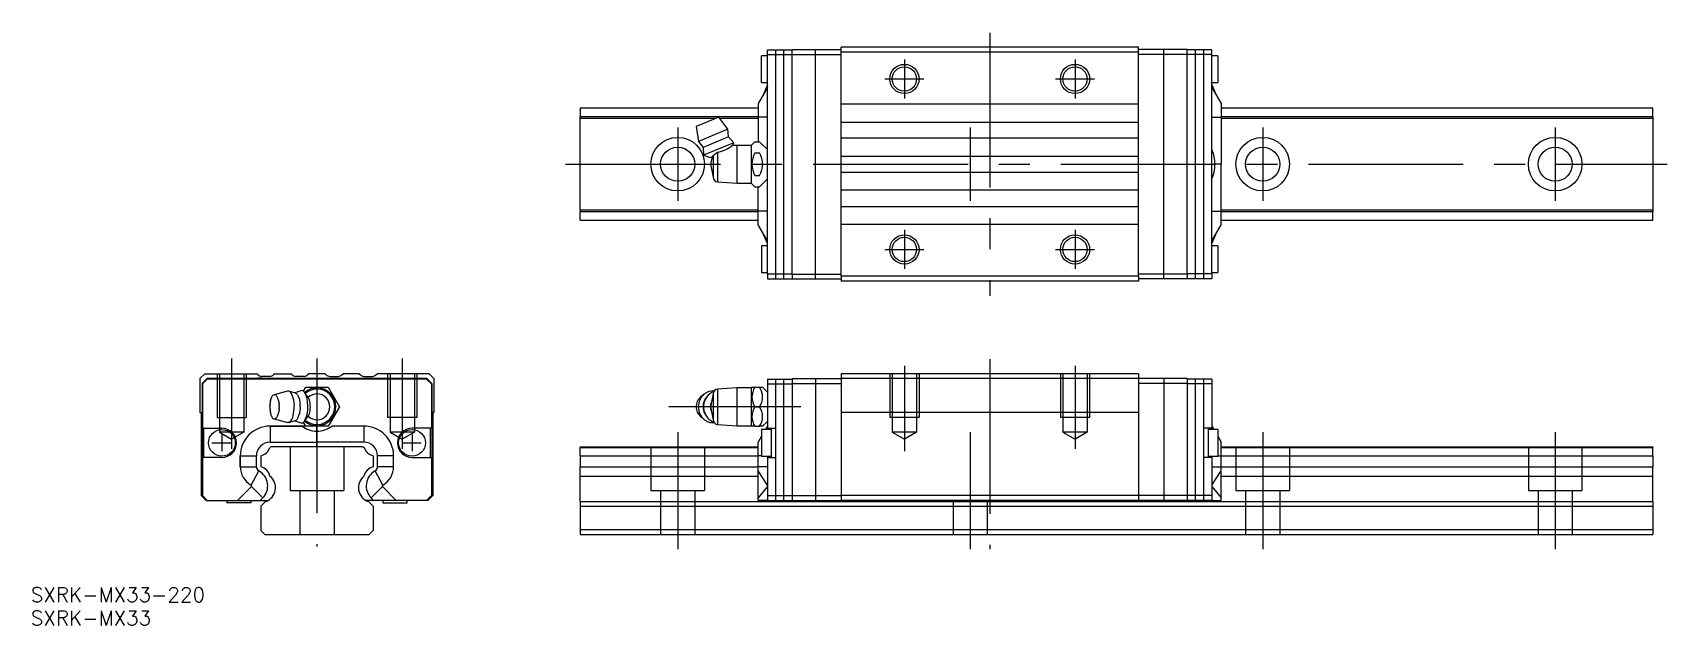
# Model space of a CAD drawing. Extents: x -58 to 277, y -19 to 103.
import ezdxf

# ---------------------------------------------------------------- set-up
doc = ezdxf.new("R2010")
doc.units = 0
doc.linetypes.add('CENTER', pattern=[50.8, 31.75, -6.35, 6.35, -6.35])
doc.linetypes.add('DASHED', pattern=[19.05, 12.7, -6.35])
doc.layers.get('0').update_dxf_attribs({"linetype": 'CONTINUOUS'})
doc.layers.add('CENTER', color=1, linetype='CENTER')
doc.styles.get("Standard").update_dxf_attribs({"font": 'txt.shx', "height": 3, "bigfont": 'bigfont.shx'})

msp = doc.modelspace()

# ---------------------------------------------------------------- linework, layer by layer
at = {"color": 7, "linetype": 'CONTINUOUS'}
for p, q in [((91.2, 92.75), (91.2, 98.25)), ((91.2, 92.75), (91.2, 98.25)), ((92.4, 98.25), (91.2, 98.25)), ((92.4, 98.25), (91.2, 98.25)), ((92.4, 98.5), (92.4, 99.5)), ((92.4, 99.5), (97.5, 99.5)), ((92.4, 53.5), (92.4, 98.5)), ((92.4, 98.5), (97.5, 98.5)), ((94.1, 52.5), (94.1, 99.5)), ((95.8, 52.5), (95.8, 99.5)), ((97.5, 99.55), (107.5, 99.55)), ((97.5, 98.55), (97.5, 99.55)), ((97.5, 53.45), (97.5, 98.55)), ((97.5, 98.55), (107.5, 98.55)), ((102.3, 52.45), (102.3, 99.55)), ((168.5, 100), (107.5, 100)), ((107.5, 99), (107.5, 100)), ((168.5, 99), (107.5, 99)), ((107.5, 53), (107.5, 99)), ((168.5, 99), (168.5, 100)), ((178.5, 99.55), (168.5, 99.55)), ((168.5, 53), (168.5, 99)), ((178.5, 98.55), (168.5, 98.55)), ((173.7, 52.45), (173.7, 99.55)), ((178.5, 98.55), (178.5, 99.55)), ((183.6, 99.5), (178.5, 99.5)), ((178.5, 53.45), (178.5, 98.55)), ((183.6, 98.5), (178.5, 98.5)), ((180.2, 52.5), (180.2, 99.5)), ((181.9, 52.5), (181.9, 99.5)), ((183.6, 98.5), (183.6, 99.5)), ((183.6, 53.5), (183.6, 98.5)), ((184.8, 98.25), (183.6, 98.25)), ((184.8, 98.25), (184.8, 92.75)), ((92.4, 91.73), (90.5, 88.43)), ((92.4, 91.73), (90.5, 88.43)), ((91.2, 92.75), (92.4, 92.75)), ((91.2, 92.75), (92.4, 92.75)), ((92.4, 92.28), (91.63, 90.4)), ((92.4, 92.28), (91.63, 90.4)), ((183.6, 92.75), (184.8, 92.75)), ((183.6, 92.28), (184.37, 90.4)), ((183.6, 91.73), (185.5, 88.43)), ((90.5, 87.5), (54, 87.5)), ((54, 87.5), (54, 85.7)), ((90.5, 88.43), (90.5, 85.63)), ((90.5, 88.43), (90.5, 85.63)), ((168.5, 88.35), (107.5, 88.35)), ((185.5, 88.43), (185.5, 85.63)), ((274, 87.5), (185.5, 87.5)), ((274, 85.7), (274, 87.5)), ((90.5, 85.7), (54, 85.7)), ((54, 85.4), (54, 85.7)), ((54, 66.6), (54, 85.4)), ((81.83, 85.4), (54, 85.4)), ((82.41, 85.64), (77.79, 83.73)), ((84.26, 83.16), (82.41, 85.64)), ((86.63, 85.4), (82.59, 85.4)), ((90.5, 85.4), (82.59, 85.4)), ((90.5, 85.63), (90.5, 80.62)), ((90.5, 85.63), (90.5, 80.62)), ((92.4, 85.63), (90.5, 85.63)), ((92.4, 85.63), (90.5, 85.63)), ((107.5, 84.65), (168.5, 84.65)), ((183.6, 85.63), (185.5, 85.63)), ((274, 85.7), (185.5, 85.7)), ((185.5, 85.63), (185.5, 76)), ((274, 85.4), (185.5, 85.4)), ((274, 85.7), (274, 85.4)), ((274, 85.4), (274, 66.6)), ((77.79, 83.73), (78.24, 80.67)), ((84.26, 83.16), (78.24, 80.67)), ((78.24, 80.67), (79.21, 79.44)), ((84.44, 81.61), (79.21, 79.44)), ((84.44, 81.61), (84.26, 83.16)), ((85.48, 80.42), (84.44, 81.61)), ((89.84, 80.62), (89.1, 79.87)), ((89.84, 80.62), (90.78, 80.62)), ((92.4, 79), (90.78, 80.62)), ((168.5, 81.35), (107.5, 81.35)), ((79.21, 79.44), (79.31, 77.86)), ((85.48, 80.42), (79.31, 77.86)), ((79.31, 77.86), (80.7, 77.36)), ((80.7, 77.36), (81.18, 77.55)), ((81.04, 77.5), (80.7, 76)), ((81.18, 77.55), (81.3, 77.81)), ((81.3, 77.81), (82.18, 78.45)), ((81.3, 77.81), (81.3, 73.35)), ((82.18, 78.45), (82.18, 72.36)), ((85.21, 79.82), (85.48, 80.42)), ((86.1, 79.87), (85.21, 79.82)), ((85.21, 79.82), (85.21, 79.82)), ((85.21, 79.82), (85.21, 79.82)), ((89.1, 79.87), (86.1, 79.87)), ((86.1, 79.87), (86.1, 72.13)), ((89.1, 79.87), (89.1, 72.13)), ((89.84, 78.31), (90.78, 78.31)), ((107.5, 77.65), (168.5, 77.65)), ((80.7, 76), (81.3, 73.35)), ((107.5, 74.35), (168.5, 74.35)), ((185.5, 76), (184.19, 76)), ((185.5, 66.37), (185.5, 76)), ((82.18, 72.36), (86.1, 72.13)), ((86.1, 72.13), (89.1, 72.13)), ((89.1, 72.13), (89.84, 71.38)), ((89.84, 73.69), (90.78, 73.69)), ((89.84, 71.38), (90.78, 71.38)), ((90.5, 66.37), (90.5, 71.38)), ((90.78, 71.38), (92.4, 73)), ((168.5, 70.65), (107.5, 70.65)), ((107.5, 67.35), (168.5, 67.35)), ((54, 66.6), (90.5, 66.6)), ((54, 66.6), (54, 66.3)), ((54, 66.3), (90.5, 66.3)), ((54, 64.5), (54, 66.3)), ((54, 64.5), (90.5, 64.5)), ((92.4, 66.37), (90.5, 66.37)), ((90.5, 63.57), (90.5, 66.37)), ((183.6, 66.37), (185.5, 66.37)), ((185.5, 66.6), (274, 66.6)), ((185.5, 63.57), (185.5, 66.37)), ((185.5, 66.3), (274, 66.3)), ((185.5, 64.5), (274, 64.5)), ((274, 66.6), (274, 66.3)), ((274, 64.5), (274, 66.3)), ((92.4, 60.27), (90.5, 63.57)), ((92.4, 59.72), (91.63, 61.6)), ((168.5, 63.65), (107.5, 63.65)), ((183.6, 60.27), (185.5, 63.57)), ((183.6, 59.72), (184.37, 61.6)), ((91.2, 59.25), (91.2, 53.75)), ((92.4, 59.25), (91.2, 59.25)), ((184.8, 59.25), (183.6, 59.25)), ((184.8, 59.25), (184.8, 53.75)), ((91.2, 53.75), (92.4, 53.75)), ((183.6, 53.75), (184.8, 53.75)), ((92.4, 53.5), (97.5, 53.5)), ((92.4, 53.5), (92.4, 52.5)), ((92.4, 52.5), (97.5, 52.5)), ((97.5, 53.45), (107.5, 53.45)), ((97.5, 53.45), (97.5, 52.45)), ((97.5, 52.45), (107.5, 52.45)), ((168.5, 53), (107.5, 53)), ((107.5, 53), (107.5, 52)), ((168.5, 52), (107.5, 52)), ((178.5, 53.45), (168.5, 53.45)), ((168.5, 53), (168.5, 52)), ((178.5, 52.45), (168.5, 52.45)), ((183.6, 53.5), (178.5, 53.5)), ((178.5, 53.45), (178.5, 52.45)), ((183.6, 52.5), (178.5, 52.5)), ((183.6, 53.5), (183.6, 52.5)), ((-23, 33), (-24, 32)), ((-24, 32), (-24, 25)), ((-22.55, 32), (-23.55, 31)), ((-23.55, 31), (-23.55, 17.05)), ((-22.5, 31.9), (-23.5, 30.9)), ((-23.5, 30.9), (-23.5, 21.8)), ((-23, 33), (-12.35, 33)), ((22.55, 32), (-22.55, 32)), ((22.5, 31.9), (-22.5, 31.9)), ((-12.09, 32.74), (-12.35, 33)), ((-11.6, 32.05), (-11.88, 32.05)), ((-9.61, 32.45), (-11.39, 32.45)), ((-8.65, 33), (-8.91, 32.74)), ((-8.65, 33), (-5.35, 33)), ((-5.09, 32.74), (-5.35, 33)), ((-2.61, 32.45), (-4.39, 32.45)), ((-2.77, 29.4), (-2.31, 30.2)), ((-2.31, 30.2), (2.31, 30.2)), ((-1.65, 33), (-1.91, 32.74)), ((1.65, 33), (-1.65, 33)), ((1.65, 33), (1.91, 32.74)), ((2.31, 30.2), (4.62, 26.2)), ((2.61, 32.45), (4.39, 32.45)), ((5.09, 32.74), (5.35, 33)), ((8.65, 33), (5.35, 33)), ((8.65, 33), (8.91, 32.74)), ((9.61, 32.45), (11.39, 32.45)), ((12.09, 32.74), (12.35, 33)), ((23, 33), (12.35, 33)), ((22.5, 31.9), (23.5, 30.9)), ((22.55, 32), (23.55, 31)), ((23, 33), (24, 32)), ((23.5, 30.9), (23.5, 21.8)), ((23.55, 31), (23.55, 8)), ((24, 32), (24, 25)), ((89.22, 30.2), (89.1, 30.07)), ((89.22, 30.2), (89.84, 30.2)), ((89.84, 30.2), (90.78, 30.2)), ((90.78, 30.2), (91.4, 30.2)), ((92.4, 29.2), (91.4, 30.2)), ((92.4, 31.9), (97.5, 31.9)), ((92.4, 31.9), (92.4, 30.9)), ((92.4, 30.9), (92.4, 21.8)), ((92.4, 30.9), (97.5, 30.9)), ((94.1, 7), (94.1, 31.9)), ((95.8, 7), (95.8, 31.9)), ((97.5, 32), (107.5, 32)), ((97.5, 32), (97.5, 31)), ((97.5, 31), (107.5, 31)), ((97.5, 31), (97.5, 8)), ((102.3, 32), (102.3, 7)), ((168.5, 33), (107.5, 33)), ((107.5, 33), (107.5, 32)), ((107.8, 32.05), (107.5, 32.05)), ((168.5, 32), (107.5, 32)), ((107.5, 32), (107.5, 25)), ((107.8, 32), (107.8, 32.05)), ((168.5, 33), (168.5, 32)), ((178.5, 32), (168.5, 32)), ((168.5, 32), (168.5, 25)), ((178.5, 31), (168.5, 31)), ((173.7, 32), (173.7, 7)), ((178.5, 32), (178.5, 31)), ((183.6, 31.9), (178.5, 31.9)), ((178.5, 31), (178.5, 8)), ((183.6, 30.9), (178.5, 30.9)), ((180.2, 7), (180.2, 31.9)), ((181.9, 7), (181.9, 31.9)), ((183.6, 31.9), (183.6, 30.9)), ((183.6, 30.9), (183.6, 21.8)), ((-6.04, 29.44), (-8.78, 28.69)), ((-4.4, 29.02), (-5.77, 29.44)), ((-3.32, 29.51), (-4.54, 29.06)), ((-2.14, 28.62), (-2.56, 29.18)), ((-1.81, 28.13), (-2.14, 28.62)), ((-1.55, 27.63), (-1.81, 28.13)), ((79.41, 28.78), (78.69, 28.18)), ((81.3, 28.85), (80.7, 26.2)), ((81.3, 28.85), (81.3, 23.55)), ((86.1, 30.07), (82.18, 29.84)), ((82.18, 29.84), (82.18, 22.56)), ((89.1, 30.07), (86.1, 30.07)), ((86.1, 30.07), (86.1, 22.32)), ((89.1, 30.07), (89.1, 22.32)), ((-24, 25), (-23.75, 25)), ((-23.75, 25), (-23.75, 8)), ((-8.78, 23.71), (-6.04, 22.96)), ((-2.56, 23.22), (-2.14, 23.78)), ((-2.14, 23.78), (-1.81, 24.27)), ((-1.81, 24.27), (-1.55, 24.77)), ((4.62, 26.2), (2.31, 22.2)), ((23.75, 25), (23.75, 8)), ((24, 25), (23.75, 25)), ((80.7, 26.2), (81.3, 23.55)), ((89.84, 26.2), (90.78, 26.2)), ((168.5, 25), (107.5, 25)), ((107.5, 25), (107.5, 8)), ((168.5, 25), (168.5, 8)), ((-23.5, 21.8), (-19.5, 21.8)), ((-23.25, 21.8), (-23.25, 15.8)), ((-9.63, 22.23), (-3.04, 22.23)), ((-3.04, 22.23), (-9.63, 22.23)), ((-9.63, 22.23), (-9.63, 18.93)), ((-9.63, 22.23), (-9.63, 18.93)), ((-5.77, 22.96), (-4.4, 23.38)), ((-4.54, 23.34), (-3.32, 22.89)), ((-2.33, 22.23), (-3.04, 22.23)), ((-2.31, 22.2), (-2.77, 23)), ((2.31, 22.2), (-2.31, 22.2)), ((0, 21.22), (0, 22.2)), ((0, 21.21), (0, 21.22)), ((0, 21.2), (0, 21.21)), ((0, 18.93), (0, 21.2)), ((0, 18.93), (0, 21.2)), ((9.63, 22.23), (3.04, 22.23)), ((9.63, 22.23), (9.63, 18.93)), ((23.5, 21.8), (19.5, 21.8)), ((23.25, 21.8), (23.25, 15.8)), ((23.25, 21.8), (23.25, 15.8)), ((82.18, 22.56), (86.1, 22.32)), ((86.1, 22.32), (89.1, 22.32)), ((89.1, 22.32), (89.22, 22.2)), ((89.84, 22.2), (89.22, 22.2)), ((89.84, 22.2), (90.78, 22.2)), ((91.2, 20.15), (90.5, 18.93)), ((91.4, 22.2), (90.78, 22.2)), ((93.2, 21.55), (91.2, 21.55)), ((91.2, 21.55), (91.2, 16.05)), ((91.4, 22.2), (92.4, 23.2)), ((92.4, 22.23), (92.01, 21.55)), ((92.4, 21.8), (94.1, 21.8)), ((92.4, 21.55), (92.4, 21.8)), ((93.2, 21.8), (93.2, 15.8)), ((93.2, 21.8), (93.2, 15.8)), ((183.6, 21.8), (181.9, 21.8)), ((182.8, 21.8), (182.8, 15.8)), ((184.8, 21.55), (182.8, 21.55)), ((183.6, 22.23), (183.99, 21.55)), ((183.6, 21.55), (183.6, 21.8)), ((184.8, 21.55), (184.8, 16.05)), ((184.8, 20.15), (185.5, 18.93)), ((-23.55, 12.95), (-23.55, 17.05)), ((-23.55, 17.05), (-23.55, 12.95)), ((-23.55, 17.05), (-23.25, 17.05)), ((-9.4, 18), (-9.7, 17.83)), ((-9.63, 18.93), (0, 18.93)), ((-9.63, 18.93), (0, 18.93)), ((9.4, 18), (-9.4, 18)), ((9.63, 18.93), (0, 18.93)), ((0, 18), (0, 18.93)), ((9.4, 18), (9.7, 17.83)), ((54, 18), (90.5, 18)), ((54, 18), (54, 17.83)), ((54, 17.83), (90.5, 17.83)), ((54, 16.15), (54, 17.83)), ((90.5, 16.13), (90.5, 18.93)), ((185.5, 16.13), (185.5, 18.93)), ((185.5, 18), (274, 18)), ((185.5, 17.83), (274, 17.83)), ((274, 18), (274, 17.83)), ((274, 16.15), (274, 17.83)), ((-23.5, 15.8), (-23.5, 8)), ((-19.5, 15.8), (-23.5, 15.8)), ((-15.73, 13.9), (-15.73, 16.13)), ((-15.73, 16.13), (-15.73, 13.9)), ((-15.73, 16.13), (-12.43, 16.13)), ((-15.73, 16.13), (-12.43, 16.13)), ((-15.73, 13.9), (-12.43, 13.9)), ((-15.73, 13.9), (-12.43, 13.9)), ((-12.43, 13.9), (-12.43, 16.13)), ((-12.43, 13.9), (-12.43, 16.13)), ((-11.5, 16.15), (-11.5, 13.85)), ((11.5, 16.15), (11.5, 13.85)), ((12.43, 13.9), (12.43, 16.13)), ((15.73, 16.13), (12.43, 16.13)), ((15.73, 13.9), (12.43, 13.9)), ((15.73, 13.9), (15.73, 16.13)), ((19.5, 15.8), (23.5, 15.8)), ((23.5, 15.8), (23.5, 8)), ((54, 16.15), (90.5, 16.15)), ((54, 16.15), (54, 13.85)), ((54, 13.85), (90.5, 13.85)), ((54, 11.96), (54, 13.85)), ((90.5, 13.9), (90.5, 16.13)), ((91.2, 16.13), (90.5, 16.13)), ((90.5, 13.03), (90.5, 13.9)), ((92.4, 13.9), (90.5, 13.9)), ((91.2, 16.05), (93.2, 16.05)), ((92.4, 15.8), (92.4, 16.05)), ((92.4, 15.8), (92.4, 8)), ((92.4, 15.8), (94.1, 15.8)), ((183.6, 15.8), (181.9, 15.8)), ((182.8, 16.05), (184.8, 16.05)), ((183.6, 15.8), (183.6, 16.05)), ((183.6, 15.8), (183.6, 8)), ((183.6, 13.9), (185.5, 13.9)), ((184.8, 16.13), (185.5, 16.13)), ((185.5, 16.15), (274, 16.15)), ((185.5, 13.9), (185.5, 16.13)), ((185.5, 13.03), (185.5, 13.9)), ((185.5, 13.85), (274, 13.85)), ((274, 16.15), (274, 13.85)), ((274, 11.96), (274, 13.85)), ((-23.55, 12.95), (-23.55, 8)), ((-23.55, 12.95), (-23.5, 12.95)), ((-13.51, 10.14), (-11.91, 13.03)), ((-13.51, 10.14), (-11.91, 13.03)), ((13.51, 10.14), (11.91, 13.03)), ((54, 6.76), (54, 11.96)), ((54, 11.96), (90.5, 11.96)), ((92.4, 10.14), (90.5, 13.03)), ((90.5, 7.49), (90.5, 13.03)), ((183.6, 10.14), (185.5, 13.03)), ((185.5, 7.49), (185.5, 13.03)), ((185.5, 11.96), (274, 11.96)), ((274, 6.76), (274, 11.96)), ((-23.75, 8), (-22.75, 7)), ((-23.55, 8), (-22.55, 7)), ((-23.5, 8), (-22.5, 7)), ((-22.75, 7), (-22.55, 7)), ((-22.55, 7), (-22.5, 7)), ((-22.5, 7), (-16.28, 7)), ((-18.5, 6.96), (-18.5, 6.5)), ((-16.28, 7), (-13.46, 9.82)), ((-13.46, 9.82), (-16.28, 7)), ((-16.28, 7), (-11.62, 7)), ((-16.28, 7), (-11.62, 7)), ((-13.5, 6.5), (-13.5, 7)), ((-13.46, 9.82), (-11.13, 7.49)), ((-13.46, 9.82), (-11.13, 7.49)), ((-11.62, 7), (-11.13, 7.49)), ((-11.62, 7), (-11.13, 7.49)), ((-11.62, 7), (-10, 7)), ((-11.62, 7), (-10, 7)), ((-10.54, 6.76), (-11.5, 5.8)), ((11.62, 7), (10, 7)), ((10.54, 6.76), (11.5, 5.8)), ((13.46, 9.82), (11.13, 7.49)), ((11.62, 7), (11.13, 7.49)), ((16.28, 7), (11.62, 7)), ((16.28, 7), (13.46, 9.82)), ((13.5, 7), (13.5, 6.5)), ((22.5, 7), (16.28, 7)), ((18.5, 6.5), (18.5, 7)), ((23.5, 8), (22.5, 7)), ((22.55, 7), (22.5, 7)), ((23.55, 8), (22.55, 7)), ((22.75, 7), (22.55, 7)), ((23.75, 8), (22.75, 7)), ((54, 6.76), (54, 5.8)), ((54, 6.76), (274, 6.76)), ((92.4, 9.82), (90.5, 7.49)), ((90.5, 7), (90.5, 7.49)), ((92.4, 7), (90.5, 7)), ((92.4, 8), (92.4, 7)), ((92.4, 8), (97.5, 8)), ((92.4, 7), (97.5, 7)), ((97.5, 8), (97.5, 7)), ((97.5, 8), (107.5, 8)), ((97.5, 7), (107.5, 7)), ((168.5, 8), (107.5, 8)), ((107.5, 8), (107.5, 7)), ((168.5, 7), (107.5, 7)), ((168.5, 8), (168.5, 7)), ((178.5, 8), (168.5, 8)), ((178.5, 7), (168.5, 7)), ((178.5, 8), (178.5, 7)), ((183.6, 8), (178.5, 8)), ((183.6, 7), (178.5, 7)), ((183.6, 9.82), (185.5, 7.49)), ((183.6, 8), (183.6, 7)), ((183.6, 7), (185.5, 7)), ((185.5, 7), (185.5, 7.49)), ((274, 6.76), (274, 5.8)), ((-13.5, 6.5), (-18.5, 6.5)), ((-11.5, 5.8), (-11.5, 0.8)), ((11.5, 5.8), (11.5, 0.8)), ((13.5, 6.5), (18.5, 6.5)), ((54, 5.8), (274, 5.8)), ((54, 5.8), (54, 1)), ((274, 5.8), (274, 1)), ((-10.7, 0), (-11.5, 0.8)), ((-10.7, 0), (10.7, 0)), ((11.5, 0.8), (10.7, 0)), ((54, 1), (274, 1)), ((54, 1), (54, 0)), ((54, 0), (274, 0)), ((274, 1), (274, 0))]:
    msp.add_line(p, q, dxfattribs=at)
at = {"color": 3, "linetype": 'DASHED'}
for p, q in [((-20.5, 33), (-20.5, 24)), ((-20, 33), (-20, 21)), ((-15, 33), (-15, 21)), ((-14.5, 33), (-14.5, 24)), ((14.5, 33), (14.5, 24)), ((15, 33), (15, 21)), ((20, 33), (20, 21)), ((20.5, 33), (20.5, 24)), ((117.5, 33), (117.5, 24)), ((118, 33), (118, 21)), ((123, 33), (123, 21)), ((123.5, 33), (123.5, 24)), ((152.5, 33), (152.5, 24)), ((153, 33), (153, 21)), ((158, 33), (158, 21)), ((158.5, 33), (158.5, 24)), ((-20.5, 24), (-14.5, 24)), ((20.5, 24), (14.5, 24)), ((123.5, 24), (117.5, 24)), ((158.5, 24), (152.5, 24)), ((-15, 21), (-20, 21)), ((-20, 21), (-17.5, 19.56)), ((-15, 21), (-17.5, 19.56)), ((15, 21), (17.5, 19.56)), ((20, 21), (15, 21)), ((20, 21), (17.5, 19.56)), ((123, 21), (118, 21)), ((118, 21), (120.5, 19.56)), ((123, 21), (120.5, 19.56)), ((158, 21), (153, 21)), ((153, 21), (155.5, 19.56)), ((158, 21), (155.5, 19.56)), ((-5.5, 18), (-5.5, 9)), ((5.5, 18), (5.5, 9)), ((68.5, 18), (68.5, 9)), ((79.5, 18), (79.5, 9)), ((188.5, 18), (188.5, 9)), ((199.5, 18), (199.5, 9)), ((248.5, 18), (248.5, 9)), ((259.5, 18), (259.5, 9)), ((-5.5, 9), (5.5, 9)), ((-3.5, 9), (-3.5, 0)), ((3.5, 9), (3.5, 0)), ((68.5, 9), (79.5, 9)), ((70.5, 9), (70.5, 0)), ((77.5, 9), (77.5, 0)), ((130.5, 7), (130.5, 0)), ((137.5, 7), (137.5, 0)), ((188.5, 9), (199.5, 9)), ((190.5, 9), (190.5, 0)), ((197.5, 9), (197.5, 0)), ((248.5, 9), (259.5, 9)), ((250.5, 9), (250.5, 0)), ((257.5, 9), (257.5, 0))]:
    msp.add_line(p, q, dxfattribs=at)
at = {"linetype": 'CONTINUOUS'}
for p, q in [((-5.77, 29.44), (-6.04, 29.44)), ((-5.77, 22.96), (-6.04, 22.96))]:
    msp.add_line(p, q, dxfattribs=at)
at = {"color": 3, "linetype": 'CONTINUOUS'}
for centre in [(120.5, 93.5), (155.5, 93.5), (120.5, 58.5), (155.5, 58.5)]:
    msp.add_circle(centre, 3, dxfattribs=at)
at = {"color": 7, "linetype": 'CONTINUOUS'}
for centre, radius in [((120.5, 93.5), 2.5), ((155.5, 93.5), 2.5), ((74, 76), 5.5), ((194, 76), 5.5), ((254, 76), 5.5), ((74, 76), 3.5), ((194, 76), 3.5), ((254, 76), 3.5), ((120.5, 58.5), 2.5), ((155.5, 58.5), 2.5), ((-19.5, 18.8), 2.75), ((-19.5, 18.8), 2.75), ((19.5, 18.8), 2.75)]:
    msp.add_circle(centre, radius, dxfattribs=at)
for centre, radius, start, end in [((80.78, 85.55), 7.24, 281.1312, 307.648), ((93.85, 76), 4.62, 150.0092, 209.9908), ((86.78, 76), 4.62, 330.0001, 29.9999), ((176.48, 76.07), 7.71, 359.4563, 22.6234), ((176.48, 75.93), 7.71, 337.3766, 0.5437), ((82.3, 73.35), 1, 180, 263.2229), ((-11.88, 26.05), 6, 90, 97.5568), ((-11.39, 33.45), 1, 225, 270), ((-11.6, 26.55), 5.5, 82.1067, 90), ((-9.61, 33.45), 1, 270, 315), ((-4.39, 33.45), 1, 225, 270), ((-2.61, 33.45), 1, 270, 315), ((2.61, 33.45), 1, 225, 270), ((4.39, 33.45), 1, 270, 315), ((9.61, 33.45), 1, 225, 270), ((11.39, 33.45), 1, 270, 315), ((92.77, 28.2), 3.54, 145.6279, 214.3721), ((87.86, 28.2), 3.54, 325.6279, 34.3721), ((-13.47, 27.11), 3.87, 353.733, 356.7047), ((-7.84, 26.78), 1.77, 170.1836, 176.7047), ((-13.84, 27.82), 4.32, 350.1836, 352.8665), ((-7.89, 27.08), 1.68, 165.9229, 172.8665), ((-15.06, 28.87), 5.71, 345.9229, 347.9835), ((-7.99, 27.37), 1.51, 160.0922, 167.9835), ((-31.26, 35.8), 23.24, 340.0922, 340.6158), ((-8.23, 27.69), 1.18, 149.9462, 160.6158), ((-7.16, 27.08), 2.41, 144.2871, 149.9462), ((-8.72, 28.2), 0.49, 97.1639, 144.2871), ((-8.83, 28.06), 0.628, 42.7713, 85.8209), ((-9.66, 27.29), 1.76, 34.4113, 42.7713), ((-9.34, 27.51), 1.37, 24.8028, 34.4113), ((-13.66, 25.52), 6.13, 22.7591, 24.8028), ((-9.7, 27.18), 1.84, 16.1339, 22.7591), ((-41.36, 18.02), 34.79, 15.7913, 16.1339), ((-9.92, 26.91), 2.12, 10.2366, 15.7913), ((23.12, 32.88), 31.46, 190.2366, 190.607), ((-10.04, 26.67), 2.29, 5.5412, 10.607), ((8.45, 28.46), 16.29, 185.5412, 186.2483), ((-6.18, 28.44), 1.08, 21.0278, 67.2834), ((-25.74, 20.92), 22.03, 18.6519, 21.0278), ((-8.85, 26.62), 4.21, 354.2322, 18.6519), ((-4.99, 27.75), 1.39, 55.0676, 65.0564), ((-4.56, 28.36), 0.646, 25.4744, 55.0676), ((16.46, 38.38), 22.64, 205.4744, 206.7542), ((-5, 27.56), 1.4, 7.3483, 26.7542), ((21.44, 30.97), 25.26, 187.3483, 189.748), ((-3.14, 29.03), 0.511, 60.8171, 110.5992), ((-3.37, 28.62), 0.984, 34.9878, 60.8171), ((-5.21, 27.33), 3.23, 7.3525, 34.9878), ((0, 26.2), 3.88, 229.2393, 130.7607), ((0, 26.2), 3.64, 229.0058, 130.9942), ((-24.05, 24.9), 22.23, 3.3561, 7.3525), ((0, 26.2), 2.65, 226.8285, 133.1715), ((-6.66, 26.2), 5.31, 344.3386, 15.6614), ((80.54, 26.19), 2.75, 156.3696, 179.7225), ((80.25, 26.31), 2.43, 129.9202, 156.3696), ((81.69, 26.21), 3.45, 155.8923, 180.1998), ((81.54, 26.28), 3.29, 130.7852, 155.8923), ((82.34, 26.19), 3.14, 141.4466, 179.7942), ((82.77, 26.22), 3.46, 163.2854, 180.3436), ((81.26, 26.6), 2.86, 85.1547, 130.7852), ((82.91, 26.18), 3.61, 146.9357, 163.2854), ((82.5, 26.45), 3.11, 109.6894, 146.9357), ((83.1, 26.2), 2.4, 154.7068, 179.7781), ((82.3, 28.85), 1, 96.7771, 180), ((-7.82, 26.49), 1.81, 173.733, 180.0616), ((-13.35, 26.48), 3.71, 356.9724, 0.0616), ((-7.82, 26.19), 1.83, 176.9724, 183.2469), ((-13.35, 25.88), 3.72, 0.1617, 3.2469), ((-7.82, 25.89), 1.81, 180.1617, 186.4986), ((-13.49, 25.25), 3.89, 3.5403, 6.4986), ((-7.84, 25.6), 1.77, 183.5403, 190.0814), ((-13.88, 24.52), 4.37, 7.4277, 10.0814), ((-7.89, 25.3), 1.67, 187.4277, 194.4141), ((-15.23, 23.42), 5.9, 12.4183, 14.4141), ((-8, 25.01), 1.5, 192.4183, 200.4132), ((-42.96, 12), 35.8, 20.0721, 20.4132), ((-8.25, 24.68), 1.15, 200.0721, 211.1208), ((-7.48, 25.15), 2.06, 211.1208, 217.8884), ((-8.72, 24.18), 0.477, 217.8884, 242.119), ((-8.77, 24.09), 0.381, 242.119, 267.2598), ((-8.82, 24.31), 0.597, 273.2202, 298.7005), ((-8.81, 24.3), 0.589, 298.7005, 314.972), ((-9.53, 25.01), 1.59, 314.972, 324.4048), ((-9.31, 24.86), 1.33, 324.4048, 334.4057), ((-13.18, 26.71), 5.62, 334.4057, 336.6464), ((-9.68, 25.2), 1.81, 336.6464, 343.3865), ((-35.48, 32.9), 28.74, 343.3865, 343.8022), ((-9.91, 25.47), 2.1, 343.8022, 349.4059), ((26.22, 18.72), 34.65, 169.0693, 169.4059), ((-10.04, 25.72), 2.28, 349.0693, 354.1585), ((8.81, 23.79), 16.67, 173.4671, 174.1585), ((-10.11, 26.43), 2.37, 1.408, 6.2483), ((-10.1, 25.96), 2.37, 353.4671, 358.3172), ((5.9, 25.49), 13.64, 177.4766, 178.3172), ((5.83, 26.82), 13.57, 181.408, 182.2531), ((-10.13, 26.19), 2.4, 357.4766, 2.2531), ((-6.93, 24.69), 2.08, 304.0454, 352.8838), ((-79.96, 33.81), 75.68, 352.8838, 354.2322), ((-4.7, 24.17), 0.842, 290.5673, 338.4782), ((-24.16, 31.85), 21.76, 338.4782, 340.7177), ((-6.12, 25.54), 2.66, 340.7177, 1.156), ((1.47, 25.69), 4.94, 174.0912, 181.156), ((-5.24, 26.39), 1.81, 354.0912, 9.748), ((-8.05, 26.17), 6.23, 331.7244, 345.9353), ((-6.97, 25.9), 5.12, 345.9353, 3.3561), ((80.42, 26.19), 2.63, 179.7225, 204.1854), ((80.33, 26.15), 2.53, 204.1854, 229.5249), ((81.8, 26.21), 3.56, 180.1998, 203.7081), ((81.46, 26.06), 3.19, 203.7081, 230.0021), ((110.1, 61.02), 48.38, 229.5249, 230.6346), ((82.19, 26.19), 2.98, 179.7942, 196.5767), ((83.07, 26.22), 3.76, 180.3436, 196.0273), ((82.42, 26.26), 3.23, 196.5767, 217.9131), ((81.31, 25.88), 2.95, 230.0021, 251.8623), ((82.66, 26.1), 3.33, 196.0273, 213.7038), ((82.68, 26.12), 3.36, 213.7038, 231.0042), ((82.4, 25.76), 2.9, 231.0042, 250.9998), ((83.16, 26.22), 2.46, 180.3823, 205.1326), ((82.3, 23.55), 1, 180, 263.2229), ((92.77, 24.2), 3.54, 145.6279, 214.3721), ((87.86, 24.2), 3.54, 325.6279, 34.3721), ((-19.5, 18.8), 3, 270, 90), ((-9.63, 16.13), 6.1, 90.0008, 179.9992), ((-9.63, 16.13), 6.1, 90.0008, 179.9992), ((-3.12, 23.79), 0.919, 257.7557, 277.7073), ((0, 26.2), 5, 232.5609, 270), ((-3.03, 23.12), 0.242, 277.7073, 306.3092), ((-2.06, 21.79), 1.41, 120.5653, 126.3092), ((-3.06, 23.49), 0.561, 300.5653, 331.7244), ((0, 26.2), 5, 270, 307.4391), ((9.63, 16.13), 6.1, 0.0008, 89.9992), ((19.5, 18.8), 3, 90, 270), ((81.25, 25.7), 2.76, 251.8623, 275.2328), ((-9.63, 16.13), 2.8, 90, 180), ((-9.63, 16.13), 2.8, 90, 180), ((-12.08, 18.58), 2.5, 283.5091, 342.3449), ((9.63, 16.13), 2.8, 0, 90), ((12.08, 18.58), 2.5, 197.6551, 256.4909), ((-11.43, 13.9), 4.3, 180.0008, 241.1143), ((-11.43, 13.9), 4.3, 180.0008, 241.1143), ((-11.43, 13.9), 1, 180, 241.1151), ((-11.43, 13.9), 1, 180, 241.1151), ((-12.08, 11.42), 2.5, 12.4795, 76.4909), ((12.08, 11.42), 2.5, 103.5091, 167.5205), ((11.43, 13.9), 1, 298.8849, 0), ((11.43, 13.9), 4.3, 298.8857, 359.9992), ((-13.6, 9.96), 0.2, 315.0002, 61.115), ((-13.6, 9.96), 3.5, 315, 61.1151), ((-13.6, 9.96), 3.5, 315, 61.1151), ((-11.5, 9.6), 3, 288.5944, 51.7585), ((11.5, 9.6), 3, 128.2415, 251.4056), ((13.6, 9.96), 3.5, 118.8849, 225), ((13.6, 9.96), 0.2, 118.885, 224.9998)]:
    msp.add_arc(centre, radius, start, end, dxfattribs=at)
at = {"layer": 'CENTER', "color": 1, "linetype": 'CENTER'}
for p, q in [((138, 103), (138, 49)), ((120.5, 97.5), (120.5, 89.5)), ((155.5, 97.5), (155.5, 89.5)), ((116.5, 93.5), (124.5, 93.5)), ((151.5, 93.5), (159.5, 93.5)), ((74, 83.5), (74, 68.5)), ((134, 83.5), (134, 68.5)), ((194, 83.5), (194, 68.5)), ((254, 83.5), (254, 68.5)), ((51, 76), (277, 76)), ((120.5, 62.5), (120.5, 54.5)), ((155.5, 62.5), (155.5, 54.5)), ((116.5, 58.5), (124.5, 58.5)), ((151.5, 58.5), (159.5, 58.5)), ((-17.5, 36.12), (-17.5, 17.56)), ((0, 36.12), (0, -2.48)), ((17.5, 36.12), (17.5, 17.56)), ((120.5, 34.64), (120.5, 17.06)), ((138, 36), (138, -3)), ((155.5, 34.64), (155.5, 17.56)), ((99.29, 26.2), (72.19, 26.2)), ((-19.5, 20.69), (-19.5, 17.09)), ((19.5, 20.69), (19.5, 17.09)), ((74, 21), (74, -3)), ((134, 21), (134, -3)), ((194, 21), (194, -3)), ((254, 21), (254, -3)), ((-21.54, 18.8), (-17.64, 18.8)), ((17.47, 18.8), (21.37, 18.8))]:
    msp.add_line(p, q, dxfattribs=at)

# ---------------------------------------------------------------- texts
at = {"color": 7, "linetype": 'CONTINUOUS'}
for s, p in [('SXRK-MX33-220', (-58.7, -13.87)), ('SXRK-MX33', (-58.7, -18.66))]:
    msp.add_text(s, height=3, dxfattribs=at).set_placement(p)

doc.saveas('drawing.dxf')
